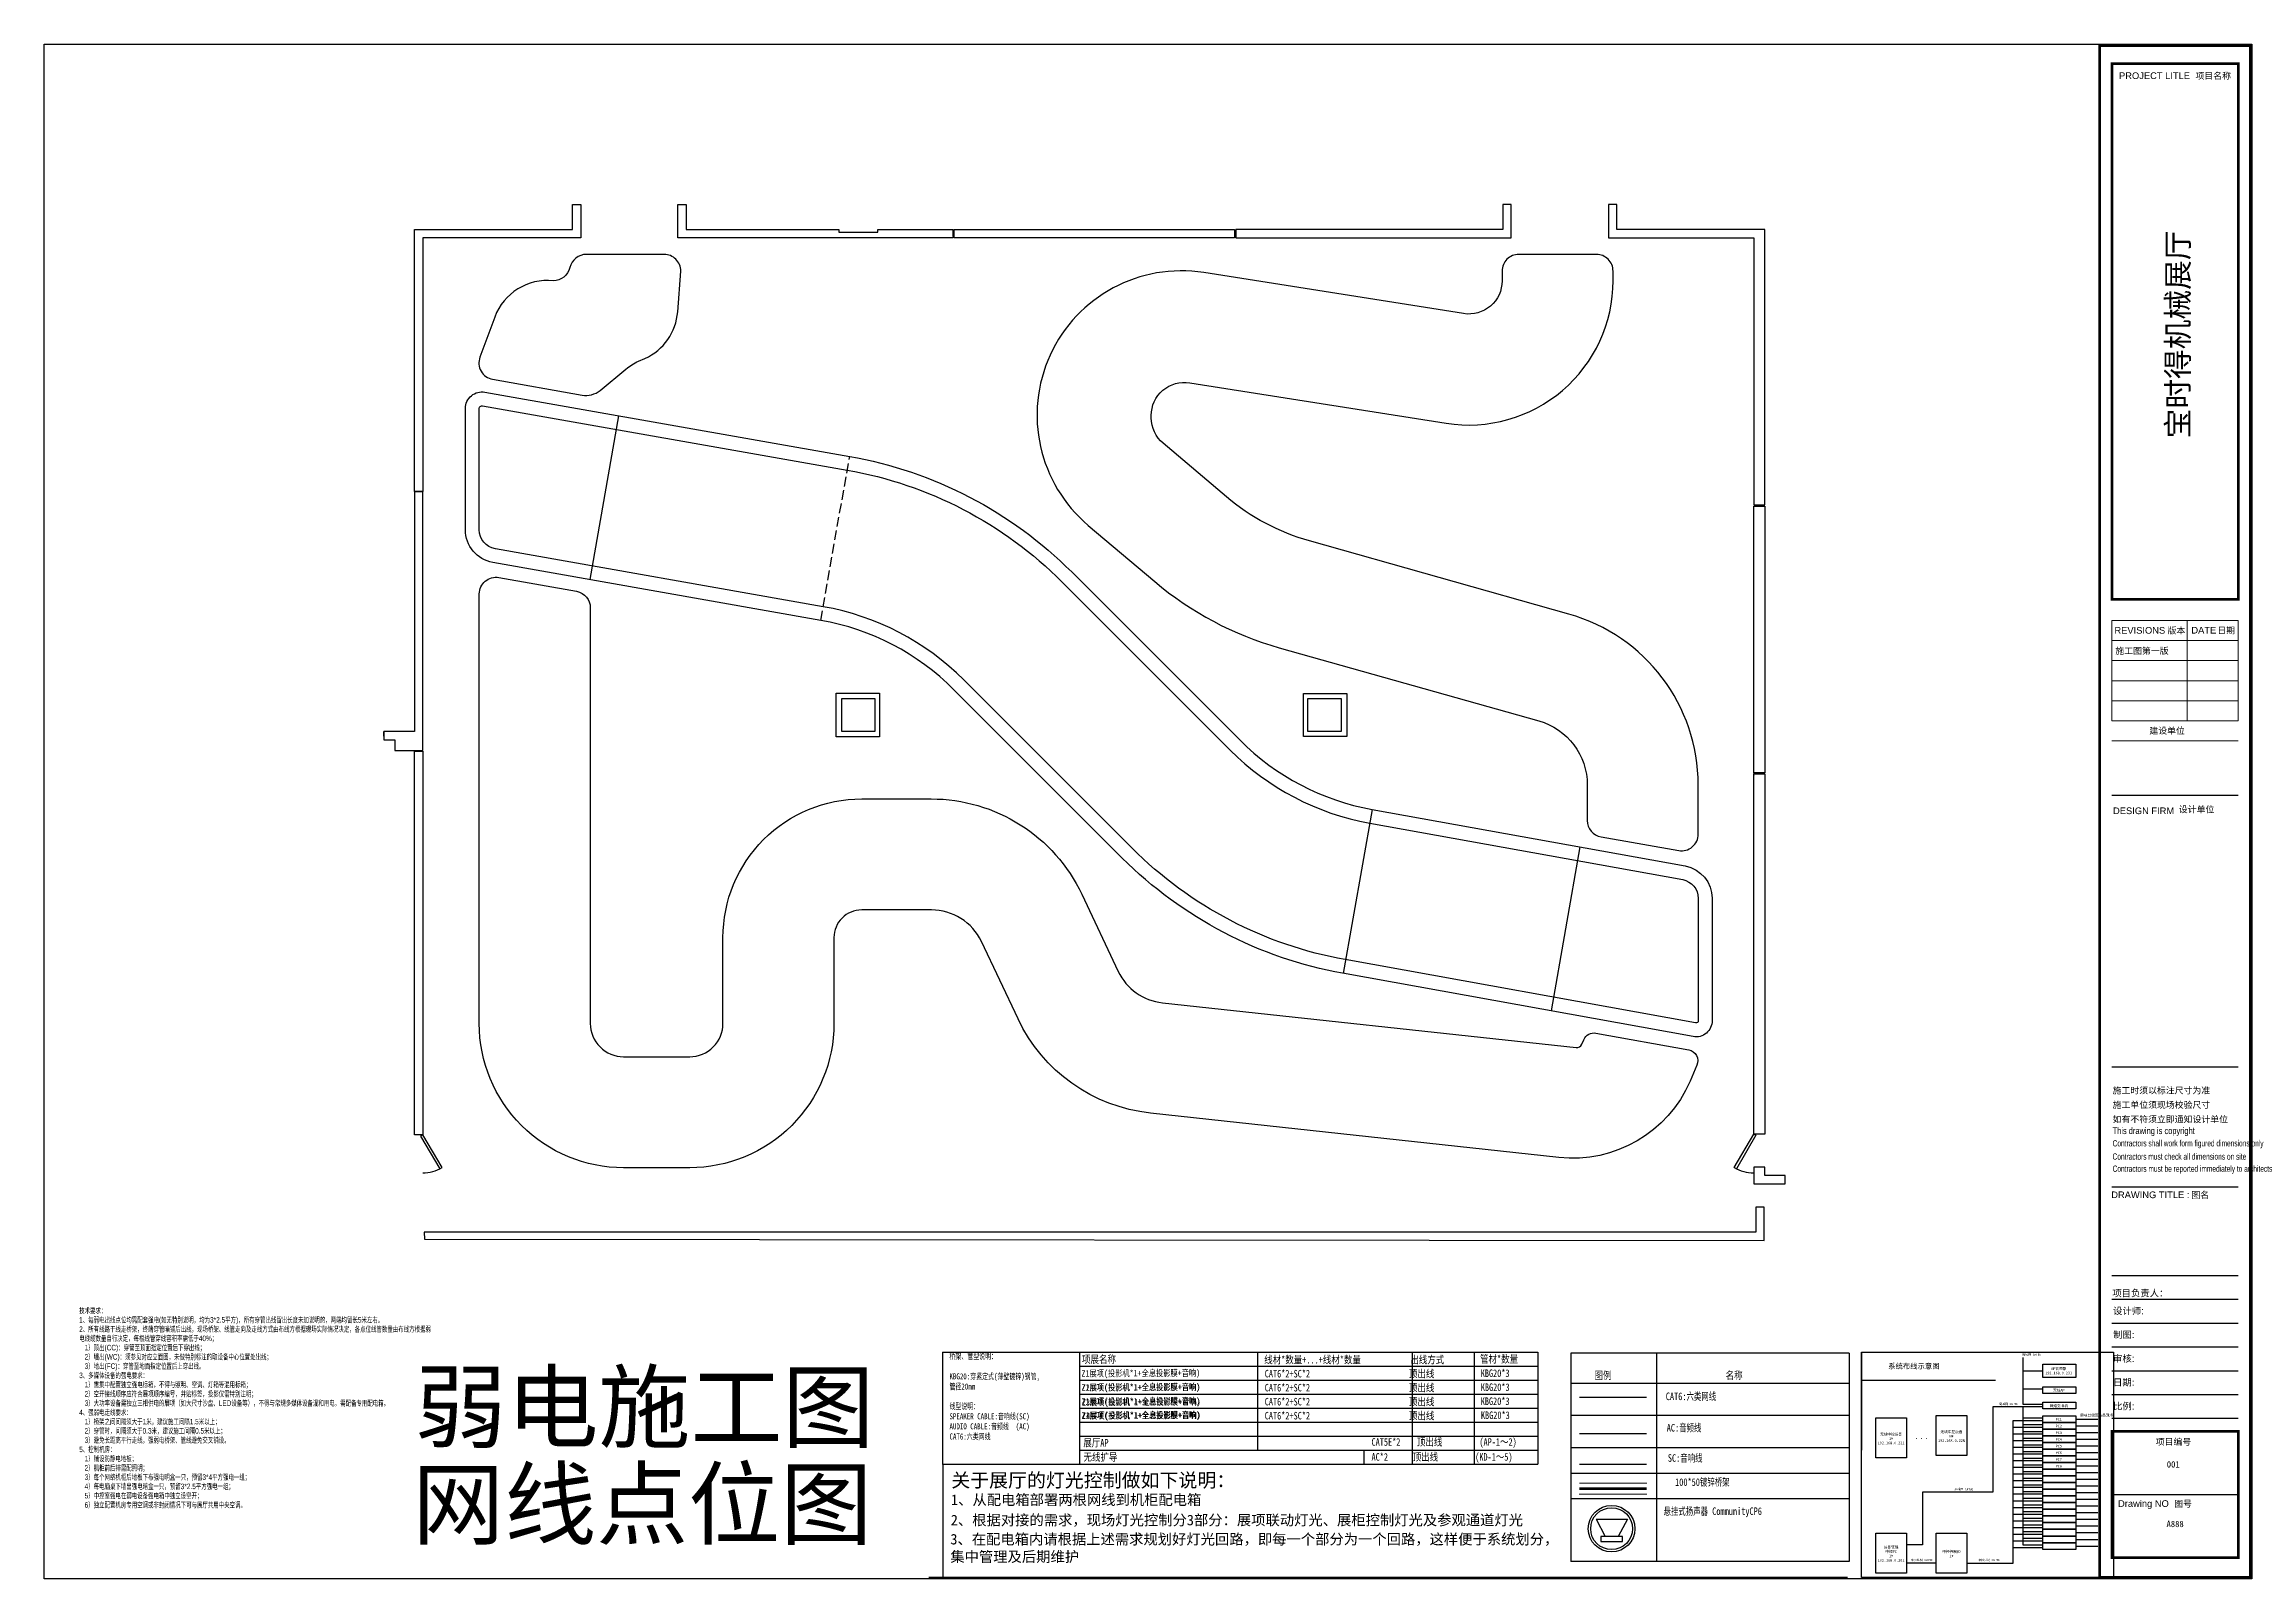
# Model space of a CAD drawing. Header units: millimetres. Extents: x 89805 to 1757503, y 48266 to 267832.
# Drawn here: x 918565 to 958347, y 179901 to 207554 of the extents above; entities that cross this region are included whole.
import ezdxf
from ezdxf.enums import TextEntityAlignment as Align

# ---------------------------------------------------------------- set-up
doc = ezdxf.new("R2010")
doc.units = ezdxf.units.MM
doc.header["$LTSCALE"] = 1000
doc.linetypes.add('DASH', pattern=[0.35, 0.25, -0.1])
for name, color, linetype in [('COLU', 7, 'Continuous'), ('G-新建隔墙', 4, 'Continuous'), ('HATCH-OTHER', 161, 'Continuous'), ('SHEET', 2, 'Continuous'), ('WALL', 111, 'Continuous'), ('WALL-TEXT', 2, 'Continuous'), ('WALL-WIDE', 6, 'Continuous'), ('WINDOW', 2, 'Continuous'), ('会议', 1, 'Continuous'), ('图框', 7, 'Continuous'), ('多媒体弱电', 5, 'Continuous'), ('布线', 130, 'Continuous')]:
    doc.layers.add(name, color=color, linetype=linetype)
doc.layers.add('桥架', color=2, linetype='Continuous', lineweight=9)
doc.styles.get("Standard").update_dxf_attribs({"font": 'txt', "bigfont": 'gbcbig.shx'})
doc.styles.add('WMF-Arial0', font='arial.ttf')
doc.styles.add('WMF-黑体0', font='simhei.ttf')
doc.styles.add('黑体', font='simhei.ttf', dxfattribs={"width": 0.7})

# ---------------------------------------------------------------- blocks, each defined once
blk = doc.blocks.new('dfghh')
at = {"color": 2, "lineweight": 0}
for points in [[(-36.41, 251.37), (-3.21, 251.37)], [(-36.41, 251.37), (-36.41, 225)], [(-16.6, 251.37), (-16.6, 225)], [(-3.21, 251.37), (-3.21, 225)], [(-36.41, 246.1), (-3.21, 246.1)], [(-36.41, 240.82), (-3.21, 240.82)], [(-36.41, 235.51), (-3.21, 235.51)], [(-36.41, 230.23), (-3.21, 230.23)], [(-36.41, 225), (-3.21, 225)], [(-36.41, 219.76), (-3.21, 219.76)]]:
    blk.add_lwpolyline(points, dxfattribs=at)
at = {"layer": 'SHEET'}
for p, q in [((-36.41, 102.61), (-3.21, 102.61)), ((-36.41, 79.35), (-3.21, 79.35)), ((-36.41, 79.35), (-3.21, 79.35)), ((-36.41, 73.09), (-3.21, 73.09)), ((-36.41, 66.84), (-3.21, 66.84)), ((-36.41, 60.58), (-3.21, 60.58)), ((-36.41, 54.32), (-3.21, 54.32)), ((-36.41, 48.07), (-3.21, 48.07)), ((-36.41, 41.81), (-3.21, 41.81)), ((-36.41, 21.81), (-3.21, 21.81))]:
    blk.add_line(p, q, dxfattribs=at)
at = {"layer": 'SHEET', "const_width": 0.708}
for points in [[(-3.21, 397.63), (-36.41, 397.63), (-36.41, 256.88), (-3.21, 256.88)], [(-3.21, 5.21), (-36.41, 5.21), (-36.41, 38.41), (-3.21, 38.41)]]:
    blk.add_lwpolyline(points, close=True, dxfattribs=at)
at = {"layer": 'WALL-WIDE', "color": 2, "ltscale": 150}
for p, q in [((-3.21, 205.39), (-36.41, 205.39)), ((-3.21, 134.06), (-36.41, 134.06))]:
    blk.add_line(p, q, dxfattribs=at)
at = {"layer": 'WALL-WIDE', "color": 4}
blk.add_lwpolyline([(-579.5, 402.72), (0.35, 402.72), (0.35, -0.35), (-579.5, -0.35)], close=True, dxfattribs=at)
at = {"layer": '图框', "const_width": 0.708}
blk.add_lwpolyline([(0, 0), (-39.62, 0), (-39.62, 402.36), (0, 402.36)], close=True, dxfattribs=at)
at = {"color": 2, "lineweight": 0}
for s, height, style, p in [('PROJECT LITLE    ', 1.7533, 'WMF-Arial0', (-34.53, 393.55)), ('项目名称', 1.664, 'WMF-黑体0', (-14.44, 393.55)), ('REVISIONS  ', 1.7535, 'WMF-Arial0', (-35.74, 247.88)), ('版本', 1.664, 'WMF-黑体0', (-21.78, 247.88)), ('DATE  ', 1.754, 'WMF-Arial0', (-15.53, 247.92)), ('日期', 1.664, 'WMF-黑体0', (-8.72, 247.92)), ('施工图第一版', 1.664, 'WMF-黑体0', (-35.5, 242.55)), ('建设单位', 1.664, 'WMF-黑体0', (-26.56, 221.57)), ('DESIGN FIRM  ', 1.7535, 'WMF-Arial0', (-36.1, 200.49)), ('设计单位', 1.664, 'WMF-黑体0', (-18.83, 200.9)), ('施工时须以标注尺寸为准', 1.6644, 'WMF-黑体0', (-36.21, 127.09)), ('施工单位须现场校验尺寸', 1.6644, 'WMF-黑体0', (-36.21, 123.3)), ('如有不符须立即通知设计单位', 1.6644, 'WMF-黑体0', (-36.21, 119.51)), ('DRAWING TITLE :', 1.7535, 'WMF-Arial0', (-36.58, 99.63)), ('图名', 1.664, 'WMF-黑体0', (-15.53, 99.63)), ('项目负责人：', 1.754, 'WMF-Arial0', (-36.3, 73.8)), ('设计师:', 1.754, 'WMF-Arial0', (-36.09, 69.13)), ('制图:', 1.754, 'WMF-Arial0', (-36.09, 62.88)), ('审核:', 1.754, 'WMF-Arial0', (-36.09, 56.62)), ('日期:', 1.754, 'WMF-Arial0', (-36.09, 50.37)), ('比例:', 1.754, 'WMF-Arial0', (-36.09, 44.11)), ('项目编号', 1.664, 'WMF-黑体0', (-24.9, 34.8)), ('001', 1.664, 'WMF-黑体0', (-21.99, 28.88)), ('Drawing NO    ', 1.7535, 'WMF-Arial0', (-34.79, 18.54)), ('图号', 1.664, 'WMF-黑体0', (-20.01, 18.54)), ('A888', 1.664, 'WMF-黑体0', (-22.06, 13.23))]:
    blk.add_text(s, height=height, dxfattribs=dict(at, style=style)).set_placement(p)
at = {"color": 1, "lineweight": 0, "style": 'WMF-Arial0', "width": 0.8}
blk.add_text('This drawing is copyright', height=1.7535, dxfattribs=at).set_placement((-36.21, 116.46))
at = {"color": 2, "lineweight": 0, "style": 'WMF-Arial0', "width": 0.6}
for s, p in [('Contractors must check all dimensions on site', (-36.23, 109.74)), ('Contractors shall work form figured dimensions only', (-36.21, 113.22)), ('Contractors must be reported immediately to architects', (-36.21, 106.55))]:
    blk.add_text(s, height=1.6502, dxfattribs=at).set_placement(p)
at = {"layer": 'WALL-TEXT', "style": 'WMF-黑体0'}
blk.add_text('宝时得机械展厅', height=5.718, rotation=90, dxfattribs=at).set_placement((-19.08, 326.48), align=Align.MIDDLE_CENTER)
blk = doc.blocks.new('喇叭')
at = {"layer": '会议', "color": 5}
for p, q in [((-132, 77), (131, 84)), ((-132, 77), (-53, -67)), ((131, 84), (58, -64))]:
    blk.add_line(p, q, dxfattribs=at)
blk.add_lwpolyline([(95, -106), (94, -63), (-89, -68), (-88, -111)], close=True, dxfattribs=at)
for radius in [197, 177]:
    blk.add_circle((0, 0), radius, dxfattribs=at)

msp = doc.modelspace()

# ---------------------------------------------------------------- linework, layer by layer
at = {"color": 3, "ltscale": 0.7}
for p, q in [((934943.5, 204086), (934943.5, 204216)), ((934963.5, 204086), (934963.5, 204216)), ((928405.6, 197399.3), (928405.6, 197399.3))]:
    msp.add_line(p, q, dxfattribs=at)
at = {"color": 8, "ltscale": 0.7}
for p, q in [((928402.5, 197905), (928920.3, 200859.7)), ((942496.1, 193764, 60), (941975.2, 190809.6, 60)), ((946240.1, 193087.9, 60), (945719.1, 190133.5, 60))]:
    msp.add_line(p, q, dxfattribs=at)
at = {"color": 8, "linetype": 'DASH', "ltscale": 0.7}
msp.add_line((932559.1, 197172, 60), (933079.9, 200126.2, 60), dxfattribs=at)
at = {"color": 4, "ltscale": 0.7}
msp.add_lwpolyline([(925386.1, 199494.6), (925236.1, 199494.6), (925236.1, 204216), (928083.2, 204216), (928083.2, 204666), (928233.2, 204666), (928233.2, 204066), (925386.1, 204066)], close=True, dxfattribs=at)
at = {"color": 8, "ltscale": 0.7, "elevation": 40}
for points in [[(926683.6, 202637.3), (926416.5, 201914, 0.4677207), (926645.8, 201514.6), (928258.1, 201230.3, 0.2195652), (928582.2, 201315.7), (929047.1, 201699.5, -0.067662), (929276.1, 201841.4), (929391.2, 201892.8, 0.275717), (929980.8, 202731.1), (930036, 203466), (930036, 203466, 0.4142136), (929736, 203766), (928336.4, 203766, 0.3479706), (928036.4, 203528.4, -0.3479706), (927736.4, 203290.9, 0.3408505), (926683.6, 202637.3)], [(938514.5, 200820.1), (938514.5, 200860.8, -0.4608894), (939208.2, 201453.5), (939208.2, 201453.5), (943830.2, 200723.2, 0.4608894), (946836, 203291.4), (946836, 203466, 0.4142136), (946536, 203766), (945136.4, 203766, 0.4142136), (944836.4, 203466), (944836.4, 203290.9, -0.4608894), (944142.7, 202698.2), (939462.5, 203437.7, 0.7588862), (937378.5, 198883.7), (938577.1, 197870.8, 0.107067), (940820.7, 196678.9), (945497.4, 195359.5, -0.3357814), (946371.6, 194204.6), (946371.6, 193565.9, 0.3639702), (946619.5, 193270.5), (948019.1, 193023.7, 0.4663077), (948371.2, 193319.1), (948371.2, 194204.2, 0.3357813), (946040.1, 197284), (941363.6, 198603.4, -0.1070669), (939867.8, 199398), (938727.3, 200361.9, -0.2207772), (938514.5, 200820.1), (938514.5, 200860.8)]]:
    msp.add_lwpolyline(points, format="xyb", dxfattribs=at)
at = {"color": 8, "ltscale": 0.7, "elevation": 60}
for points in [[(926507.7, 201285.1), (933079.9, 200126.2, -0.1539147), (937080.8, 198043.5), (940113.8, 195010.4, 0.1528585), (942496.1, 193764), (948137.1, 192745.4, -0.3594823), (948621.2, 192162.9), (948621.2, 189955.9, -0.4675646), (948280.2, 189671), (941963.4, 190811.7, -0.1528585), (937993, 192889), (934959.6, 195922.4, 0.1539147), (932559.1, 197172), (926651.4, 198213.7, -0.3639702), (926155.6, 198804.6), (926155.6, 200989.6, -0.4663077)], [(926464.3, 201038.9), (933036.5, 199880, -0.1539147), (936904, 197866.7), (939937.1, 194833.7, 0.1528585), (942451.7, 193518), (948091.4, 192499.6, -0.3584432), (948371.2, 192162.4), (948371.2, 189955.9, -0.4675646), (948324.6, 189917), (942007.8, 191057.7, -0.1528585), (938169.7, 193065.8), (935136.4, 196099.1, 0.1539147), (932602.5, 197418.2), (926694.9, 198459.9, -0.3639702), (926405.6, 198804.6), (926405.6, 200989.6, -0.4663077)]]:
    msp.add_lwpolyline(points, format="xyb", close=True, dxfattribs=at)
at = {"color": 8, "ltscale": 0.7}
msp.add_lwpolyline([(946272.9, 189533.1), (946308.6, 189615.9, -0.348662), (946527.8, 189733.4), (948199.2, 189431.6, -0.4829513), (948347.3, 189155.5), (948224.3, 188870.7, -0.3290516), (945857.3, 187491.8), (938500.3, 188291.6, -0.2607248), (936113.3, 189990), (935452.8, 191384.6, 0.2898528), (934552.2, 191954.5), (933297.1, 191954.5, 0.4142136), (932797.1, 191454.5), (932797.1, 189908.5, -0.4142136), (930197.1, 187308.5), (929005.6, 187308.5, -0.4142136), (926405.6, 189908.5), (926405.6, 197648.7, -0.4668438), (926758.2, 197944), (928158.2, 197694.6, -0.3634717), (928405.6, 197399.3), (928405.6, 189908.4, 0.4142136), (929005.6, 189308.4), (930197.3, 189308.4, 0.4142136), (930797.3, 189908.4), (930797.3, 191454.4, -0.4142136), (933297.3, 193954.4), (934547.6, 193954.4, -0.2898528), (937262.1, 192236.5), (937920.7, 190845.9, 0.2607248), (938716.4, 190279.8), (946170.3, 189473.3, 0.3287627), (946272.9, 189533.1, 1.5217606)], format="xyb", dxfattribs=at)
at = {"color": 7, "ltscale": 0.7}
msp.add_lwpolyline([(949371.2, 194454.6), (949366.2, 194445.9), (949366.2, 194425.9), (949436.2, 194425.9), (949436.2, 194405.9), (949366.2, 194405.9), (949366.2, 194385.9), (949371.2, 194377.2)], dxfattribs=at)
at = {"layer": 'COLU', "color": 8}
for points in [[(932936.2, 195766), (933536.2, 195766), (933536.2, 195166), (932936.2, 195166)], [(941336.2, 195766), (941936.2, 195766), (941936.2, 195166), (941336.2, 195166)]]:
    msp.add_lwpolyline(points, close=True, dxfattribs=at)
at = {"layer": 'Defpoints', "color": 5}
for p, q in [((951311.2, 183986.3), (951311.2, 182219.4)), ((951060.8, 179924.9), (934505.5, 179924.9))]:
    msp.add_line(p, q, dxfattribs=at)
at = {"layer": 'Defpoints', "color": 4}
for p, q in [((937229.5, 181967), (937229.5, 182219.4)), ((942351.7, 181967), (942351.7, 182219.4)), ((934755.4, 181967), (945480.1, 181967))]:
    msp.add_line(p, q, dxfattribs=at)
at = {"layer": 'G-新建隔墙', "color": 4, "ltscale": 0.7}
for points in [[(934943.5, 204216), (934943.5, 204066), (929983.2, 204066), (929983.2, 204666), (930133.2, 204666), (930133.2, 204216), (932886.2, 204216), (932886.2, 204166), (933586.2, 204166), (933586.2, 204216), (934943.5, 204216)], [(925386.1, 194814.1), (925386.1, 187899.1), (925236.1, 187899.1), (925236.1, 194814.1), (925386.1, 194814.1)], [(949571.2, 187316), (949371.2, 187316), (949371.2, 187016), (949936.2, 187016), (949936.2, 187166), (949571.2, 187166), (949571.2, 187316), (949371.2, 187316)]]:
    msp.add_lwpolyline(points, dxfattribs=at)
for points in [[(940035.8, 204216), (940035.8, 204066), (945001.2, 204066), (945001.2, 204666), (944851.2, 204666), (944851.2, 204216)], [(934963.5, 204216), (940015.8, 204216), (940015.8, 204066), (934963.5, 204066)], [(924686.2, 195166), (924686.2, 195020.1), (924886.2, 195020.1), (924886.2, 194829.1), (925386.1, 194829.1), (925386.1, 199484.6), (925236.1, 199484.6), (925236.1, 195166), (924686.2, 195166)], [(949371.2, 199230.9), (949571.2, 199230.9), (949571.2, 194425.9), (949371.2, 194425.9)], [(949371.2, 194405.9), (949571.2, 194405.9), (949571.2, 187916), (949371.2, 187916)], [(925414.9, 186149.4), (925416.6, 186021.3), (949557, 185999.4), (949557, 186599.4), (949407, 186599.4), (949407, 186149.4)]]:
    msp.add_lwpolyline(points, close=True, dxfattribs=at)
at = {"layer": 'WALL'}
msp.add_lwpolyline([(949371.2, 199250.9), (949571.2, 199250.9), (949571.2, 204216), (946901.2, 204216), (946901.2, 204666), (946751.2, 204666), (946751.2, 204066), (949371.2, 204066), (949371.2, 199250.9), (949571.2, 199250.9)], dxfattribs=at)
at = {"layer": 'WALL', "color": 8, "ltscale": 0.7}
for points in [[(932837.2, 195857), (933615.2, 195857), (933615.2, 195075), (932837.2, 195075)], [(941255.7, 195855.5), (942036.7, 195855.5), (942036.7, 195076.5), (941255.7, 195076.5)]]:
    msp.add_lwpolyline(points, close=True, dxfattribs=at)
at = {"layer": 'WALL', "color": 4, "ltscale": 0.7}
msp.add_lwpolyline([(924686.2, 195086), (924686.2, 195166)], dxfattribs=at)
at = {"layer": 'WINDOW', "color": 4}
for points in [[(925386.1, 187899.1), (925347.2, 187876.6), (925697.2, 187287.4), (925736.1, 187309.9)], [(949371.2, 187916), (949410.1, 187893.5), (949060.1, 187287.3), (949021.2, 187309.8)]]:
    msp.add_lwpolyline(points, close=True, dxfattribs=at)
for centre, start, end in [((925386.1, 187916.1), 269.99898, 300), ((949371.2, 187916), 240, 270.00102)]:
    msp.add_arc(centre, 700, start, end, dxfattribs=at)
at = {"layer": '多媒体弱电', "color": 4}
for p, q in [((934754.8, 183986.3), (934756, 179924.9)), ((934754.8, 183986.3), (945480.1, 183986.3)), ((937229.5, 182219.4), (937229.5, 183986.3)), ((940427.4, 183986.3), (940427.4, 182219.4)), ((943216, 183986.3), (943216, 181961.2)), ((944330.8, 183986.3), (944330.8, 181967)), ((945480.1, 183986.3), (945480.1, 181967)), ((951090.7, 183969.8), (946074.4, 183969.8)), ((946074.4, 183969.8), (946074.4, 180215.6)), ((947621.8, 183969.8), (947621.8, 180215.6)), ((951090.7, 183969.8), (951090.7, 180215.6)), ((937229.5, 183733.9), (945480.1, 183733.9)), ((937229.5, 183481.5), (945480.1, 183481.5)), ((939645.2, 183481.5), (945480.1, 183481.5)), ((951090.7, 183422.1), (946074.4, 183422.1)), ((951311.2, 183481.5), (953726.9, 183481.5)), ((937229.5, 183229.1), (945480.1, 183229.1)), ((937229.5, 182976.7), (945480.1, 182976.7)), ((937229.5, 182724.2), (945480.1, 182724.2)), ((951090.7, 182845.3), (946074.4, 182845.3)), ((937229.5, 182471.8), (945480.1, 182471.8)), ((937229.5, 182219.4), (945480.1, 182219.4)), ((951090.7, 182262.1), (946074.4, 182262.1)), ((951090.7, 181799.8), (946074.4, 181799.8)), ((951090.7, 181340.3), (946074.4, 181340.3)), ((951090.7, 180215.6), (946074.4, 180215.6))]:
    msp.add_line(p, q, dxfattribs=at)
at = {"layer": '多媒体弱电', "color": 7}
for p, q in [((954221.4, 183890.5), (954221.4, 183045.2)), ((954221.4, 183647.3), (954581.1, 183647.3)), ((953678.8, 183001.7), (953678.8, 181463.8)), ((954581.1, 183001.7), (953678.8, 183001.7)), ((954221.4, 183326.7), (954581.1, 183326.7)), ((954221.4, 183045.2), (954581.1, 183045.2)), ((954221.4, 183001.7), (954221.4, 180510.8)), ((954581.1, 183001.7), (954221.4, 183001.7)), ((954221.4, 182799.4), (954581.1, 182799.4)), ((954221.4, 182678.9), (954581.1, 182678.9)), ((955178, 182780.5), (955569.4, 182780.5)), ((955178, 182660.1), (955569.4, 182660.1)), ((954221.4, 182558.5), (954581.1, 182558.5)), ((954221.4, 182438), (954581.1, 182438)), ((954221.4, 182317.6), (954581.1, 182317.6)), ((955178, 182539.6), (955569.4, 182539.6)), ((955178, 182419.2), (955569.4, 182419.2)), ((955178, 182298.7), (955569.4, 182298.7)), ((954221.4, 182197.1), (954581.1, 182197.1)), ((954221.4, 182076.7), (954581.1, 182076.7)), ((954221.4, 181956.2), (954581.1, 181956.2)), ((954221.4, 181835.8), (954581.1, 181835.8)), ((955178, 182178.3), (955569.4, 182178.3)), ((955178, 182057.8), (955569.4, 182057.8)), ((955178, 181937.4), (955569.4, 181937.4)), ((955178, 181816.9), (955569.4, 181816.9)), ((953678.8, 181463.8), (952410.3, 181463.8)), ((952410.3, 181463.8), (952410.3, 180513.1)), ((954221.4, 181715.3), (954581.1, 181715.3)), ((954221.4, 181594.9), (954581.1, 181594.9)), ((954221.4, 181474.4), (954581.1, 181474.4)), ((955178, 181696.5), (955569.4, 181696.5)), ((955178, 181576), (955569.4, 181576)), ((955178, 181455.6), (955569.4, 181455.6)), ((954221.4, 181354), (954581.1, 181354)), ((954221.4, 181233.5), (954581.1, 181233.5)), ((954221.4, 181113.1), (954581.1, 181113.1)), ((955178, 181335.1), (955569.4, 181335.1)), ((955178, 181214.7), (955569.4, 181214.7)), ((955178, 181094.2), (955569.4, 181094.2)), ((954221.4, 180992.6), (954581.1, 180992.6)), ((954221.4, 180872.2), (954581.1, 180872.2)), ((954221.4, 180751.7), (954581.1, 180751.7)), ((954221.4, 180631.3), (954581.1, 180631.3)), ((955178, 180973.8), (955569.4, 180973.8)), ((955178, 180853.3), (955569.4, 180853.3)), ((955178, 180732.9), (955569.4, 180732.9)), ((955178, 180612.4), (955569.4, 180612.4)), ((952410.3, 180513.1), (952124.2, 180513.1)), ((954221.4, 180510.8), (954581.1, 180510.8)), ((955178, 180492), (955569.4, 180492))]:
    msp.add_line(p, q, dxfattribs=at)
at = {"layer": '多媒体弱电', "color": 1}
for p, q in [((954043.6, 182754.5), (954581.1, 182754.5)), ((954043.6, 180183.7), (954043.6, 182754.5)), ((954043.6, 182634), (954581.1, 182634)), ((954043.6, 182513.6), (954581.1, 182513.6)), ((954043.6, 182393.1), (954581.1, 182393.1)), ((954043.6, 182272.7), (954581.1, 182272.7)), ((954043.6, 182152.2), (954581.1, 182152.2)), ((954043.6, 182031.8), (954581.1, 182031.8)), ((954043.6, 181911.3), (954581.1, 181911.3)), ((954043.6, 181790.9), (954581.1, 181790.9)), ((954043.6, 181670.4), (954581.1, 181670.4)), ((954043.6, 181549.9), (954581.1, 181549.9)), ((954043.6, 181429.5), (954581.1, 181429.5)), ((954043.6, 181309), (954581.1, 181309)), ((954043.6, 181188.6), (954581.1, 181188.6)), ((954043.6, 181068.1), (954581.1, 181068.1)), ((954043.6, 180947.7), (954581.1, 180947.7)), ((954043.6, 180827.2), (954581.1, 180827.2)), ((954043.6, 180706.8), (954581.1, 180706.8)), ((954043.6, 180586.3), (954581.1, 180586.3)), ((954043.6, 180465.9), (954581.1, 180465.9)), ((952658.1, 180183.7), (952124.2, 180183.7)), ((953212.1, 180183.7), (954043.6, 180183.7))]:
    msp.add_line(p, q, dxfattribs=at)
at = {"layer": '多媒体弱电'}
for points in [[(951311.2, 183986.3), (955854.8, 183986.3), (955854.8, 179924.9), (951311.2, 179924.9)], [(954581.1, 183768.9), (955178, 183768.9), (955178, 183525.7), (954581.1, 183525.7)], [(954581.1, 183363.2), (955178, 183363.2), (955178, 183242.8), (954581.1, 183242.8)], [(954581.1, 183081.7), (955178, 183081.7), (955178, 182961.2), (954581.1, 182961.2)], [(951570.2, 182800.2), (952124.2, 182800.2), (952124.2, 182080.4), (951570.2, 182080.4)], [(952658.1, 182843.7), (953212.1, 182843.7), (953212.1, 182123.9), (952658.1, 182123.9)], [(954581.1, 182840.8), (955178, 182840.8), (955178, 182720.3), (954581.1, 182720.3)], [(954581.1, 182720.3), (955178, 182720.3), (955178, 182599.9), (954581.1, 182599.9)], [(954581.1, 182599.9), (955178, 182599.9), (955178, 182479.4), (954581.1, 182479.4)], [(954581.1, 182479.4), (955178, 182479.4), (955178, 182359), (954581.1, 182359)], [(954581.1, 182359), (955178, 182359), (955178, 182238.5), (954581.1, 182238.5)], [(954581.1, 182238.5), (955178, 182238.5), (955178, 182118.1), (954581.1, 182118.1)], [(954581.1, 182118.1), (955178, 182118.1), (955178, 181997.6), (954581.1, 181997.6)], [(954581.1, 181997.6), (955178, 181997.6), (955178, 181877.2), (954581.1, 181877.2)], [(954581.1, 181877.2), (955178, 181877.2), (955178, 181756.7), (954581.1, 181756.7)], [(954581.1, 181756.7), (955178, 181756.7), (955178, 181636.3), (954581.1, 181636.3)], [(954581.1, 181636.3), (955178, 181636.3), (955178, 181515.8), (954581.1, 181515.8)], [(954581.1, 181515.8), (955178, 181515.8), (955178, 181395.4), (954581.1, 181395.4)], [(954581.1, 181395.4), (955178, 181395.4), (955178, 181274.9), (954581.1, 181274.9)], [(954581.1, 181274.9), (955178, 181274.9), (955178, 181154.4), (954581.1, 181154.4)], [(954581.1, 181154.4), (955178, 181154.4), (955178, 181034), (954581.1, 181034)], [(954581.1, 181034), (955178, 181034), (955178, 180913.5), (954581.1, 180913.5)], [(951570.2, 180725), (952124.2, 180725), (952124.2, 180005.1), (951570.2, 180005.1)], [(952658.1, 180725), (953212.1, 180725), (953212.1, 180005.1), (952658.1, 180005.1)], [(954581.1, 180913.5), (955178, 180913.5), (955178, 180793.1), (954581.1, 180793.1)], [(954581.1, 180793.1), (955178, 180793.1), (955178, 180672.6), (954581.1, 180672.6)], [(954581.1, 180672.6), (955178, 180672.6), (955178, 180552.2), (954581.1, 180552.2)], [(954581.1, 180552.2), (955178, 180552.2), (955178, 180431.7), (954581.1, 180431.7)]]:
    msp.add_lwpolyline(points, close=True, dxfattribs=at)
at = {"layer": '布线', "color": 6}
msp.add_line((946234.3, 183173.1), (947439, 183173.1), dxfattribs=at)
at = {"layer": '布线', "color": 1}
msp.add_line((946234.3, 182517.4), (947439, 182517.4), dxfattribs=at)
at = {"layer": '布线', "color": 5}
msp.add_line((946234.3, 181969.4), (947439, 181969.4), dxfattribs=at)
at = {"layer": '桥架'}
for p, q in [((947443.7, 181426.3), (946223.3, 181426.5)), ((947443.4, 181626.1), (946230.9, 181626.2))]:
    msp.add_line(p, q, dxfattribs=at)
at = {"layer": '桥架', "const_width": 50}
msp.add_lwpolyline([(946230.9, 181526.4), (947444.3, 181526.3)], dxfattribs=at)

# ---------------------------------------------------------------- block references
at = {"layer": 'HATCH-OTHER', "linetype": 'ByBlock', "xscale": 68.60699999995995, "yscale": 68.60700000001816, "zscale": 68.607}
msp.add_blockref('dfghh', (958322.6, 179924.9), dxfattribs=at)
at = {"layer": '多媒体弱电', "lineweight": -3, "xscale": 2.131472069853, "yscale": 2.131472070002928, "zscale": 2.131472069955885, "rotation": 358.591711986947}
msp.add_blockref('喇叭', (946809.9, 180804.7), dxfattribs=at)

# ---------------------------------------------------------------- texts
at = {"layer": '多媒体弱电', "color": 4, "style": '黑体', "width": 0.8}
for s, height, p in [('项展名称', 136.41, (937266.9, 183787.6)), ('线材*数量+...+线材*数量            出线方式 ', 136.414, (940549.8, 183781.2)), ('CAT6*2+SC*2                        顶出线   ', 136.414, (940559.5, 183529.8)), ('CAT6*2+SC*2                        顶出线   ', 136.414, (940559.5, 183277.4)), ('图例', 136.41, (946501.5, 183498.6)), ('名称', 136.41, (948865, 183498.6)), ('CAT6*2+SC*2                        顶出线   ', 136.414, (940559.5, 183025)), ('CAT6*2+SC*2                        顶出线   ', 136.414, (940559.5, 182772.6)), ('展厅AP', 136.41, (937290.8, 182284.2)), ('CAT5E*2    顶出线         (AP-1～2)', 136.414, (942484.2, 182299)), ('无线扩导', 136.41, (937293.9, 182026.8)), ('AC*2      顶出线         (KD-1～5)', 136.414, (942483.3, 182029.4))]:
    msp.add_text(s, height=height, dxfattribs=at).set_placement(p)
at = {"layer": '多媒体弱电', "color": 5, "style": '黑体', "width": 0.8}
for s, p in [('管材*数量', (944439.5, 183793.6)), ('KBG20*3', (944451.5, 183538)), ('KBG20*3', (944452.7, 183285.6)), ('KBG20*3', (944451.5, 183033.2)), ('KBG20*3', (944455, 182780.8))]:
    msp.add_text(s, height=136.41, dxfattribs=at).set_placement(p)
at = {"layer": '多媒体弱电', "color": 4, "style": '黑体', "width": 0.8}
for s, p in [('Z1展项(投影机*1+全息投影膜+音响)', (937256.7, 183542.7, -99.5)), ('Z1展项(投影机*1+全息投影膜+音响)', (937256.7, 183290.3, -99.5)), ('Z2展项(投影机*1+全息投影膜+音响)', (937261.7, 183288.9, -99.5)), ('Z1展项(投影机*1+全息投影膜+音响)', (937256.7, 183037.9, -99.5)), ('Z3展项(投影机*1+全息投影膜+音响)', (937266.3, 183021.1, -99.5)), ('Z1展项(投影机*1+全息投影膜+音响)', (937256.7, 182785.5, -99.5)), ('Z4展项(投影机*1+全息投影膜+音响)', (937267.9, 182780.9, -99.5))]:
    msp.add_text(s, height=115.952, rotation=0.32102, dxfattribs=at).set_placement(p)
at = {"layer": '多媒体弱电', "lineweight": -3, "insert": (919195.9, 184784), "char_height": 100, "width": 5124.251, "attachment_point": 1, "style": '黑体'}
msp.add_mtext('{\\C4;技术要求：\\fYouYuan|b0|i0|c134|p49;\\P1\\fSimHei|b0|i0|c134|p2;、每弱电出线点位均需配套强电\\fYouYuan|b0|i0|c134|p49;(\\fSimHei|b0|i0|c134|p2;如无特别说明，均为\\fYouYuan|b0|i0|c134|p49;3*2.5\\fSimHei|b0|i0|c134|p2;平方\\fYouYuan|b0|i0|c134|p49;)\\fSimHei|b0|i0|c134|p2;，所有穿管出线留出长度未加说明的，两端均留长\\fYouYuan|b0|i0|c134|p49;5\\fSimHei|b0|i0|c134|p2;米左右。\\fYouYuan|b0|i0|c134|p49;\\P2\\fSimHei|b0|i0|c134|p2;、所有线路干线走桥架，终端穿管暗铺后出线，现场桥架、线管走向及走线方式由布线方根据现场实际情况决定，各点位线管数量由布线方根据弱电线缆数量自行决定，每根线管穿线容积率需低于\\fYouYuan|b0|i0|c134|p49;40%\\fSimHei|b0|i0|c134|p2;；\\fYouYuan|b0|i0|c134|p49;\\P   1\\fSimHei|b0|i0|c134|p2;）顶出\\fYouYuan|b0|i0|c134|p49;(CC)\\fSimHei|b0|i0|c134|p2;：穿管至顶面指定位置后下穿出线；\\fYouYuan|b0|i0|c134|p49;\\P   2\\fSimHei|b0|i0|c134|p2;）墙出\\fYouYuan|b0|i0|c134|p49;(WC)\\fSimHei|b0|i0|c134|p2;：须参见对应立面图，未做特别标注的取设备中心位置处出线；\\fYouYuan|b0|i0|c134|p49;\\P   3\\fSimHei|b0|i0|c134|p2;）地出\\fYouYuan|b0|i0|c134|p49;(FC)\\fSimHei|b0|i0|c134|p2;：穿管至地面指定位置后上穿出线。\\fYouYuan|b0|i0|c134|p49;\\P3\\fSimHei|b0|i0|c134|p2;、多媒体设备的强电要求：\\fYouYuan|b0|i0|c134|p49;\\P   1\\fSimHei|b0|i0|c134|p2;）需集中配置独立强电标箱，不得与照明、空调、灯箱等混用标箱；\\fYouYuan|b0|i0|c134|p49;\\P   2\\fSimHei|b0|i0|c134|p2;）空开接线顺序应符合展项顺序编号，并贴标签，投影仪需特别注明；\\fYouYuan|b0|i0|c134|p49;\\P   3\\fSimHei|b0|i0|c134|p2;）大功率设备需独立三相供电的展项（如大尺寸沙盘、\\fYouYuan|b0|i0|c134|p49;LED\\fSimHei|b0|i0|c134|p2;设备等），不得与常规多媒体设备混和用电，需配备专用配电箱。\\fYouYuan|b0|i0|c134|p49;\\P4\\fSimHei|b0|i0|c134|p2;、强弱电走线要求：\\fYouYuan|b0|i0|c134|p49;\\P   1\\fSimHei|b0|i0|c134|p2;）桥架之间间隔须大于\\fYouYuan|b0|i0|c134|p49;1\\fSimHei|b0|i0|c134|p2;米，建议施工间隔\\fYouYuan|b0|i0|c134|p49;1.5\\fSimHei|b0|i0|c134|p2;米以上；\\fYouYuan|b0|i0|c134|p49;\\P   2\\fSimHei|b0|i0|c134|p2;）穿管时，间隔须大于\\fYouYuan|b0|i0|c134|p49;0.3\\fSimHei|b0|i0|c134|p2;米，建议施工间隔\\fYouYuan|b0|i0|c134|p49;0.5\\fSimHei|b0|i0|c134|p2;米以上；\\fYouYuan|b0|i0|c134|p49;\\P   3\\fSimHei|b0|i0|c134|p2;）避免长距离平行走线，强弱电桥架、管线避免交叉铺设。\\fYouYuan|b0|i0|c134|p49;\\P5\\fSimHei|b0|i0|c134|p2;、控制机房：\\fYouYuan|b0|i0|c134|p49;\\P   1\\fSimHei|b0|i0|c134|p2;）铺设防静电地板；\\fYouYuan|b0|i0|c134|p49;\\P   2\\fSimHei|b0|i0|c134|p2;）机柜前后排需配照明；\\fYouYuan|b0|i0|c134|p49;\\P   3\\fSimHei|b0|i0|c134|p2;）每个网络机柜后地板下布强电明盒一只，预留\\fYouYuan|b0|i0|c134|p49;3*4\\fSimHei|b0|i0|c134|p2;平方强电一组；\\fYouYuan|b0|i0|c134|p49;\\P   4\\fSimHei|b0|i0|c134|p2;）每电脑桌下墙出强电暗盒一只，预留\\fYouYuan|b0|i0|c134|p49;3*2.5\\fSimHei|b0|i0|c134|p2;平方强电一组；\\fYouYuan|b0|i0|c134|p49;\\P   5\\fSimHei|b0|i0|c134|p2;）中控室强电在弱电设备强电箱中独立设空开；\\fYouYuan|b0|i0|c134|p49;\\P   6\\fSimHei|b0|i0|c134|p2;）独立配置机房专用空调或非封闭情况下可与展厅共用中央空调。}', dxfattribs=at)
at = {"layer": '多媒体弱电', "color": 4, "attachment_point": 1, "style": '黑体'}
for s, insert, char_height, width in [('{\\fKaiTi|b0|i0|c134|p49;桥架、管型说明：\\P\\PKBG20:穿紧定式(薄壁镀锌)钢管,\\P管径20mm }', (934878.6, 183967.3), 109.131, 4017.004), ('{\\fKaiTi|b0|i0|c134|p49;线型说明： \\PSPEAKER CABLE:音响线(SC) \\PAUDIO CABLE:音频线  (AC)\\PCAT6:六类网线}', (934878.9, 183066.1), 109.131, 4017.004), ('CAT6:六类网线', (947786.1, 183257.4), 136.41, 8198.356), ('AC:音频线 ', (947803.2, 182691.1), 136.41, 8198.356), ('SC:音响线 ', (947822.9, 182146.2), 136.41, 8198.356), ('100*50镀锌桥架', (947953.5, 181711.5), 136.41, 8198.356), ('悬挂式扬声器 CommunityCP6', (947745.7, 181187.9), 136.414, 3176.683)]:
    msp.add_mtext(s, dxfattribs=dict(at, insert=insert, char_height=char_height, width=width))
at = {"layer": '多媒体弱电', "color": 5}
for s, insert, char_height, width, attachment_point in [('{\\fSimSun|b1|i0|c134|p34;系统布线示意图}', (951794.1, 183780.6), 94.5, 3168.161, 1), ('{\\fSimSun|b0|i0|c134|p2;展项出线至设备现场}', (955550.9, 182846.7), 47.25, 645.387, 5)]:
    msp.add_mtext(s, dxfattribs=dict(at, insert=insert, char_height=char_height, width=width, attachment_point=attachment_point))
at = {"layer": '多媒体弱电', "color": 7, "attachment_point": 5}
for s, insert, char_height, width in [('{\\fSimSun|b0|i0|c134|p2;局域网 \\fSimSun|b0|i0|c0|p2;CAT5E}', (954378.4, 183939.2), 37.625, 329.481), ('{\\fSimSun|b0|i0|c134|p2;AP管理器\\P192.168.0.231}', (954866.3, 183648.8), 47.25, 503.064), ('{\\fSimSun|b0|i0|c134|p2;局域网 \\fSimSun|b0|i0|c0|p2;CAT5E}', (953961.3, 183050.1), 37.625, 329.481), ('{\\fSimSun|b0|i0|c134|p2;网络交换机}', (954868, 183014.4), 47.25, 503.064), ('{\\fSimSun|b0|i0|c134|p2;无线AP}', (954868, 183295.9), 47.25, 503.064), ('{\\fSimSun|b0|i0|c134|p2;PC1}', (954868, 182773.5), 47.25, 503.064), ('{\\fSimSun|b0|i0|c134|p2;PC2}', (954868, 182653), 47.25, 503.064), ('{\\fSimSun|b0|i0|c134|p2;无线中控设备^J1#\\P192.168.0.221}', (951846.4, 182427.3), 47.25, 477.291), ('{\\fSimSun|b0|i0|c134|p2;···}', (952393.5, 182427.3), 56.7, 477.291), ('{\\fSimSun|b0|i0|c134|p2;无线中控设备^JN#\\P192.168.0.22N}', (952934.4, 182470.8), 47.25, 477.291), ('{\\fSimSun|b0|i0|c134|p2;PC3}', (954868, 182532.6), 47.25, 503.064), ('{\\fSimSun|b0|i0|c134|p2;PC4}', (954868, 182412.1), 47.25, 503.064), ('{\\fSimSun|b0|i0|c134|p2;PC5}', (954868, 182291.7), 47.25, 503.064), ('{\\fSimSun|b0|i0|c134|p2;PC6}', (954868, 182171.2), 47.25, 503.064), ('{\\fSimSun|b0|i0|c134|p2;PC7}', (954868, 182050.8), 47.25, 503.064), ('{\\fSimSun|b0|i0|c134|p2;PC8}', (954868, 181930.3), 47.25, 503.064), ('{\\fSimSun|b0|i0|c134|p2;局域网 \\fSimSun|b0|i0|c0|p2;CAT5E}', (953156.8, 181513.9), 37.625, 425.169), ('{\\fSimSun|b0|i0|c134|p2;设备管理\\P中控PC^J1#\\P192.168.0.201}', (951846.4, 180352), 47.25, 477.291), ('{\\fSimSun|b0|i0|c134|p2;中控控制 \\fSimSun|b0|i0|c0|p2;CAT5E}', (952401.3, 180239.4), 37.625, 425.169), ('{\\fSimSun|b0|i0|c134|p2;中控控制柜^J1#}', (952934.4, 180352), 47.25, 477.291), ('{\\fSimSun|b0|i0|c134|p2;中控控制 \\fSimSun|b0|i0|c0|p2;CAT5E}', (953610.7, 180239.4), 37.625, 425.169)]:
    msp.add_mtext(s, dxfattribs=dict(at, insert=insert, char_height=char_height, width=width))
at = {"layer": '多媒体弱电', "color": 2, "char_height": 1215, "width": 40733.496, "attachment_point": 1}
for s, insert in [('{\\fSimSun|b1|i0|c134|p34;\\C5;弱电施工图}', (925237.9, 183605.7)), ('{\\fSimSun|b1|i0|c134|p34;\\C5;网线点位图}', (925199.2, 181858.5))]:
    msp.add_mtext(s, dxfattribs=dict(at, insert=insert))
at = {"layer": '多媒体弱电', "color": 4, "attachment_point": 1}
for s, insert, char_height, width in [('{\\fSimSun|b1|i0|c134|p34;\\C5;关于展厅的灯光控制做如下说明：}', (934911.1, 181802.6, -68.2), 250.047, 8382.953), ('{\\fSimSun|b1|i0|c134|p34;\\C5;1、从配电箱部署两根网线到机柜配电箱}', (934906.2, 181420, -68.2), 189, 5581.984), ('{\\fSimSun|b1|i0|c134|p34;\\C5;2、根据对接的需求，现场灯光控制分3部分：展项联动灯光、展柜控制灯光及参观通道灯光}', (934902.2, 181054.8, -68.2), 189, 10658.752), ('{\\fSimSun|b1|i0|c134|p34;\\C5;3、在配电箱内请根据上述需求规划好灯光回路，即每一个部分为一个回路，这样便于系统划分，集中管理及后期维护}', (934894, 180710.1, -68.2), 189, 11099.656)]:
    msp.add_mtext(s, dxfattribs=dict(at, insert=insert, char_height=char_height, width=width))

doc.saveas('drawing.dxf')
